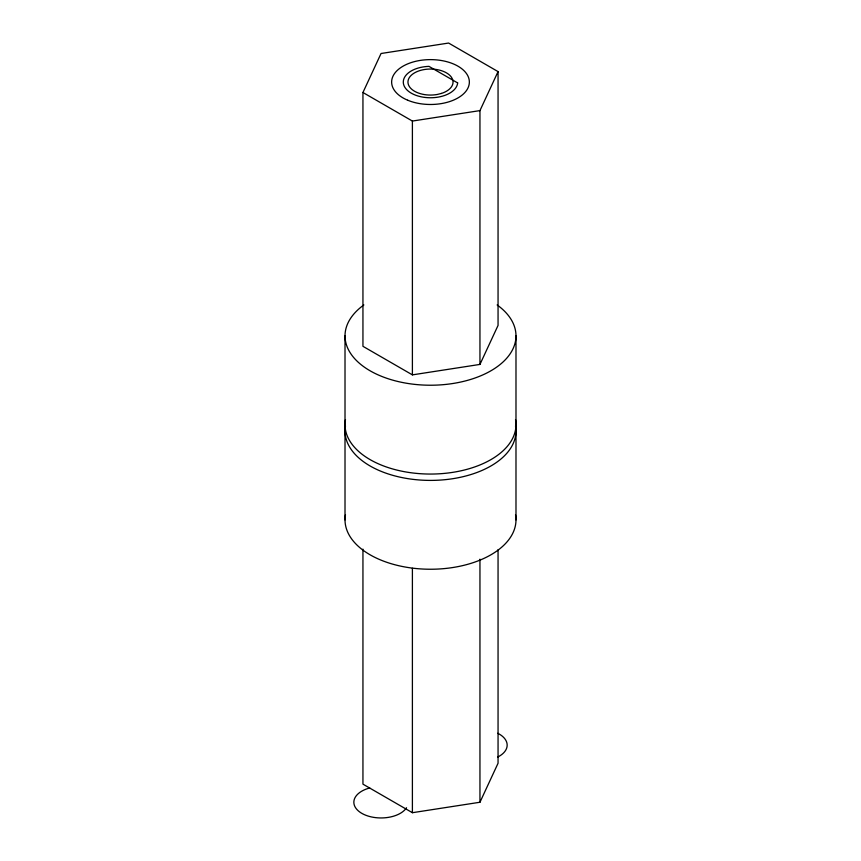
<?xml version="1.0" encoding="UTF-8"?>
<svg xmlns="http://www.w3.org/2000/svg" width="861" height="861" viewBox="0 0 861 861"><rect width="100%" height="100%" fill="white"/><g stroke="black" fill="none" stroke-linecap="round" stroke-linejoin="round"><path stroke-width="1.29" d="M362.944 92.504L381.046 53.5L448.603 43.05L498.056 71.603L498.056 325.415L479.954 364.418L412.397 374.869L362.944 346.316L362.944 92.504L412.397 121.057L479.954 110.606L498.056 71.603M362.944 549.135L362.944 784.145L412.397 812.698L479.954 802.248L498.056 763.244L498.056 549.716M515.987 335.865L515.987 519.883M479.954 110.606L479.954 364.418M479.954 559.176L479.954 802.248M412.397 121.057L412.397 374.869M412.397 568.282L412.397 812.698M345.013 335.865L345.013 519.883M497.766 733.271A27.197 15.702 0 0 1 497.766 757.013M406.532 807.736A27.197 15.702 0 0 1 362.513 813.742A27.197 15.702 0 0 1 369.746 787.966M497.141 304.955A85.487 49.357 0 0 1 488.725 372.006A85.487 49.357 0 0 1 372.275 372.006A85.487 49.357 0 0 1 363.859 304.955M515.524 425.947A85.487 49.357 0 0 1 430.5 480.406A85.487 49.357 0 0 1 345.476 425.947M515.524 514.781A85.487 49.357 0 0 1 430.5 569.239A85.487 49.357 0 0 1 345.476 514.781M515.524 419.608A85.487 49.357 0 0 1 430.5 474.056A85.487 49.357 0 0 1 345.476 419.608M441.435 93.429L437.334 94.452A22.537 13.012 0 0 1 408.211 80.116A22.537 13.012 0 0 1 443.35 71.366A22.537 13.012 0 0 1 441.435 93.429M457.654 82.925L428.982 66.372A27.197 15.702 0 0 0 403.303 82.344A27.197 15.702 0 0 0 429.994 97.756A27.197 15.702 0 0 0 457.654 82.925M407.705 100.22A38.853 22.429 0 0 0 469.148 84.367A38.853 22.429 0 0 0 414.647 61.572A38.853 22.429 0 0 0 407.705 100.22"/></g></svg>
